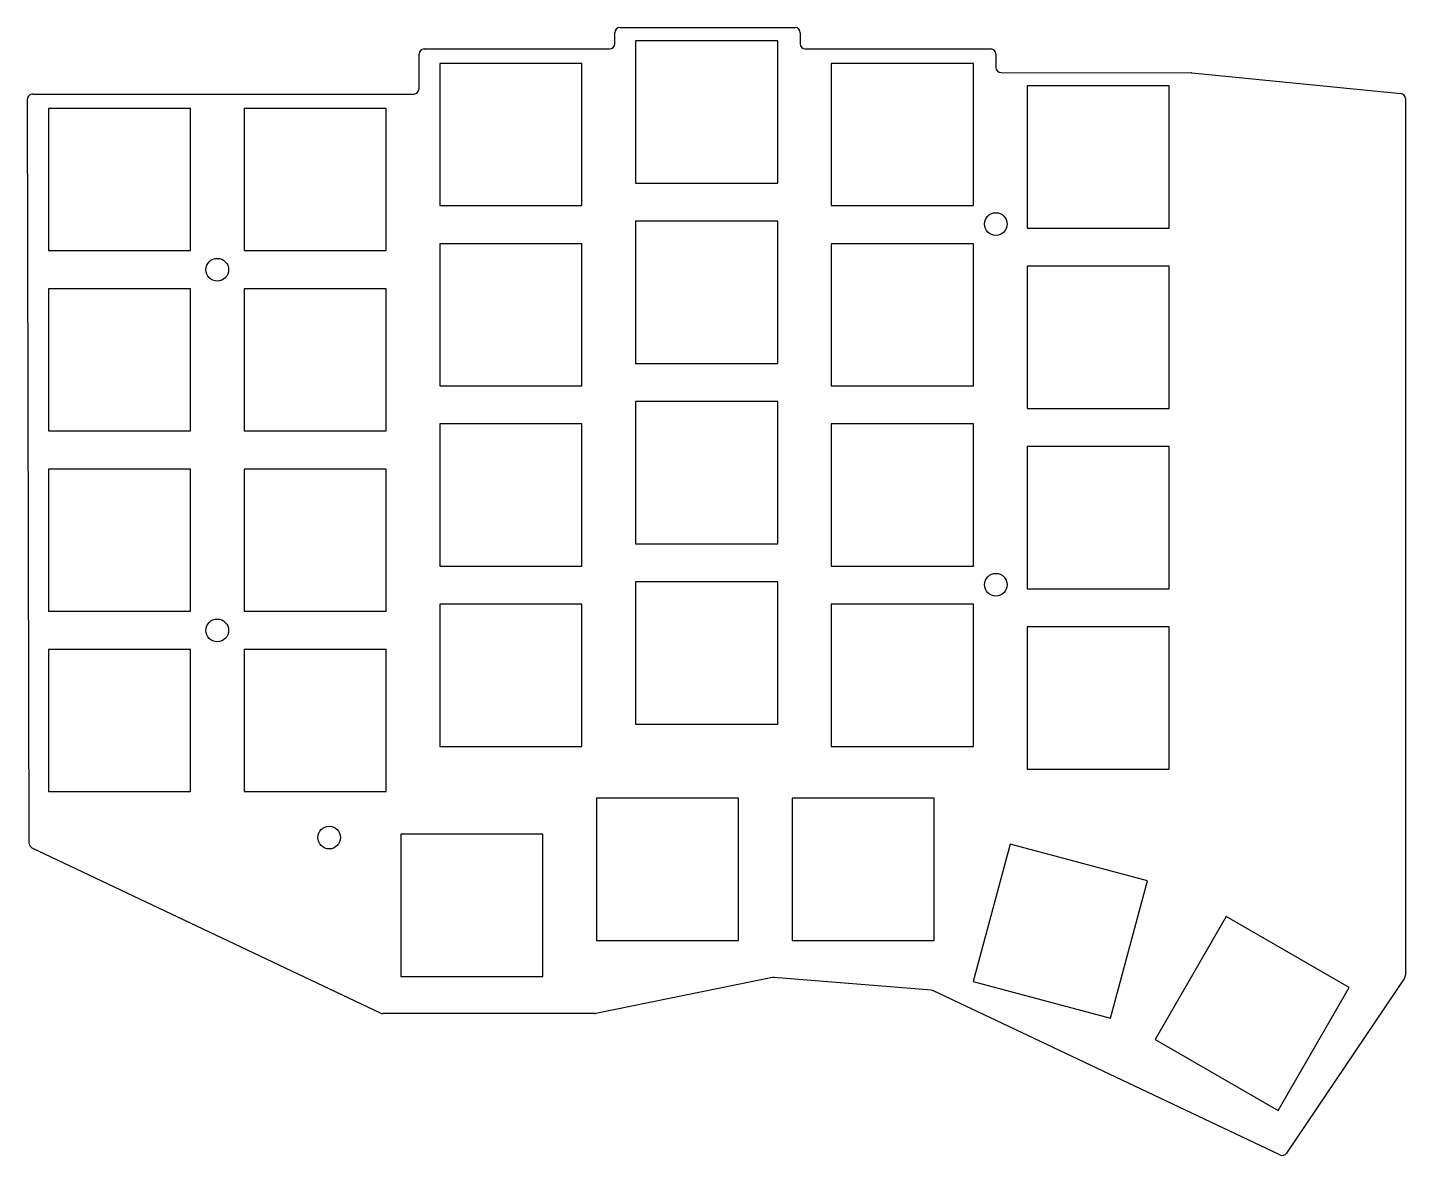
# Model space of a CAD drawing. Header units: millimetres. Extents: x 91 to 225, y -142 to -33.
import ezdxf

# ---------------------------------------------------------------- set-up
doc = ezdxf.new("R2010")
doc.units = ezdxf.units.MM

msp = doc.modelspace()

# ---------------------------------------------------------------- linework, layer by layer
for p, q in [((148.08, -34.33), (148.08, -33.25)), ((148.58, -32.75), (165.58, -32.75)), ((166.08, -33.25), (166.08, -34.33)), ((163.9, -34.04), (150.1, -34.04)), ((150.1, -34.04), (150.1, -47.84)), ((163.9, -47.84), (163.9, -34.04)), ((129.08, -38.7), (129.08, -35.33)), ((129.58, -34.83), (147.58, -34.83)), ((166.58, -34.83), (184.58, -34.83)), ((185.08, -35.33), (185.08, -36.62)), ((144.9, -36.23), (131.1, -36.23)), ((131.1, -36.23), (131.1, -50.02)), ((144.9, -50.02), (144.9, -36.23)), ((182.9, -36.23), (169.1, -36.23)), ((169.1, -36.23), (169.1, -50.02)), ((182.9, -50.02), (182.9, -36.23)), ((185.58, -37.12), (204.06, -37.13)), ((204.11, -37.13), (224.38, -39.16)), ((201.9, -38.41), (188.1, -38.41)), ((188.1, -38.41), (188.1, -52.21)), ((201.9, -52.21), (201.9, -38.41)), ((91.25, -111.93), (91.08, -39.7)), ((91.58, -39.2), (128.58, -39.2)), ((224.83, -39.65), (224.83, -124.71)), ((106.9, -40.6), (93.1, -40.6)), ((93.1, -40.6), (93.1, -54.4)), ((106.9, -54.4), (106.9, -40.6)), ((125.9, -40.6), (112.1, -40.6)), ((112.1, -40.6), (112.1, -54.4)), ((125.9, -54.4), (125.9, -40.6)), ((150.1, -47.84), (163.9, -47.84)), ((131.1, -50.02), (144.9, -50.02)), ((169.1, -50.02), (182.9, -50.02)), ((163.9, -51.54), (150.1, -51.54)), ((150.1, -51.54), (150.1, -65.34)), ((163.9, -65.34), (163.9, -51.54)), ((188.1, -52.21), (201.9, -52.21)), ((93.1, -54.4), (106.9, -54.4)), ((112.1, -54.4), (125.9, -54.4)), ((144.9, -53.73), (131.1, -53.73)), ((131.1, -53.73), (131.1, -67.53)), ((144.9, -67.53), (144.9, -53.73)), ((182.9, -53.73), (169.1, -53.73)), ((169.1, -53.73), (169.1, -67.53)), ((182.9, -67.53), (182.9, -53.73)), ((201.9, -55.91), (188.1, -55.91)), ((188.1, -55.91), (188.1, -69.71)), ((201.9, -69.71), (201.9, -55.91)), ((106.9, -58.1), (93.1, -58.1)), ((93.1, -58.1), (93.1, -71.9)), ((106.9, -71.9), (106.9, -58.1)), ((125.9, -58.1), (112.1, -58.1)), ((112.1, -58.1), (112.1, -71.9)), ((125.9, -71.9), (125.9, -58.1)), ((150.1, -65.34), (163.9, -65.34)), ((131.1, -67.53), (144.9, -67.53)), ((169.1, -67.53), (182.9, -67.53)), ((163.9, -69.04), (150.1, -69.04)), ((150.1, -69.04), (150.1, -82.84)), ((163.9, -82.84), (163.9, -69.04)), ((188.1, -69.71), (201.9, -69.71)), ((93.1, -71.9), (106.9, -71.9)), ((112.1, -71.9), (125.9, -71.9)), ((144.9, -71.22), (131.1, -71.22)), ((131.1, -71.22), (131.1, -85.03)), ((144.9, -85.03), (144.9, -71.22)), ((182.9, -71.22), (169.1, -71.22)), ((169.1, -71.22), (169.1, -85.03)), ((182.9, -85.03), (182.9, -71.22)), ((201.9, -73.41), (188.1, -73.41)), ((188.1, -73.41), (188.1, -87.21)), ((201.9, -87.21), (201.9, -73.41)), ((106.9, -75.6), (93.1, -75.6)), ((93.1, -75.6), (93.1, -89.4)), ((106.9, -89.4), (106.9, -75.6)), ((125.9, -75.6), (112.1, -75.6)), ((112.1, -75.6), (112.1, -89.4)), ((125.9, -89.4), (125.9, -75.6)), ((150.1, -82.84), (163.9, -82.84)), ((131.1, -85.03), (144.9, -85.03)), ((169.1, -85.03), (182.9, -85.03)), ((163.9, -86.54), (150.1, -86.54)), ((150.1, -86.54), (150.1, -100.34)), ((163.9, -100.34), (163.9, -86.54)), ((188.1, -87.21), (201.9, -87.21)), ((93.1, -89.4), (106.9, -89.4)), ((112.1, -89.4), (125.9, -89.4)), ((144.9, -88.72), (131.1, -88.72)), ((131.1, -88.72), (131.1, -102.53)), ((144.9, -102.53), (144.9, -88.72)), ((182.9, -88.72), (169.1, -88.72)), ((169.1, -88.72), (169.1, -102.53)), ((182.9, -102.53), (182.9, -88.72)), ((201.9, -90.91), (188.1, -90.91)), ((188.1, -90.91), (188.1, -104.71)), ((201.9, -104.71), (201.9, -90.91)), ((106.9, -93.1), (93.1, -93.1)), ((93.1, -93.1), (93.1, -106.9)), ((106.9, -106.9), (106.9, -93.1)), ((125.9, -93.1), (112.1, -93.1)), ((112.1, -93.1), (112.1, -106.9)), ((125.9, -106.9), (125.9, -93.1)), ((150.1, -100.34), (163.9, -100.34)), ((131.1, -102.53), (144.9, -102.53)), ((169.1, -102.53), (182.9, -102.53)), ((188.1, -104.71), (201.9, -104.71)), ((93.1, -106.9), (106.9, -106.9)), ((112.1, -106.9), (125.9, -106.9)), ((160.1, -107.54), (146.3, -107.54)), ((146.3, -107.54), (146.3, -121.34)), ((160.1, -121.34), (160.1, -107.54)), ((179.1, -107.54), (165.3, -107.54)), ((165.3, -107.54), (165.3, -121.34)), ((179.1, -121.34), (179.1, -107.54)), ((141.1, -111.04), (127.3, -111.04)), ((127.3, -111.04), (127.3, -124.84)), ((141.1, -124.84), (141.1, -111.04)), ((186.45, -112), (182.88, -125.33)), ((199.78, -115.57), (186.45, -112)), ((125.35, -128.39), (91.54, -112.39)), ((196.21, -128.9), (199.78, -115.57)), ((207.43, -119.01), (200.53, -130.96)), ((219.38, -125.91), (207.43, -119.01)), ((146.3, -121.34), (160.1, -121.34)), ((165.3, -121.34), (179.1, -121.34)), ((127.3, -124.84), (141.1, -124.84)), ((163.38, -124.95), (146.25, -128.43)), ((178.83, -126.18), (163.52, -124.94)), ((182.88, -125.33), (196.21, -128.9)), ((224.75, -124.99), (213.28, -141.99)), ((212.65, -142.16), (179.01, -126.23)), ((212.48, -137.86), (219.38, -125.91)), ((146.15, -128.44), (125.56, -128.44)), ((200.53, -130.96), (212.48, -137.86))]:
    msp.add_line(p, q)
for centre in [(185.07, -51.82), (109.5, -56.25), (185.07, -86.82), (109.5, -91.25), (120.36, -111.36)]:
    msp.add_circle(centre, 1.1)
for centre, start, end in [((148.58, -33.25), 90, 180), ((165.58, -33.25), 0, 90), ((147.58, -34.33), 270, 0), ((166.58, -34.33), 180, 270), ((129.58, -35.33), 90, 180), ((184.58, -35.33), 0, 90), ((185.58, -36.62), 180, 269.9864), ((204.06, -37.63), 84.2897, 89.9864), ((128.58, -38.7), 270.0015, 0), ((91.58, -39.7), 90.0015, 180.1333), ((224.33, -39.65), 0, 84.2897), ((91.75, -111.93), 180.1333, 244.6709), ((163.48, -125.44), 85.3785, 101.4695), ((224.33, -124.71), 325.9977, 0), ((178.79, -126.68), 64.6654, 85.3785), ((125.56, -127.94), 244.6709, 270), ((146.15, -127.94), 270, 281.4695), ((212.87, -141.71), 244.6654, 325.9977)]:
    msp.add_arc(centre, 0.5, start, end)

doc.saveas('drawing.dxf')
